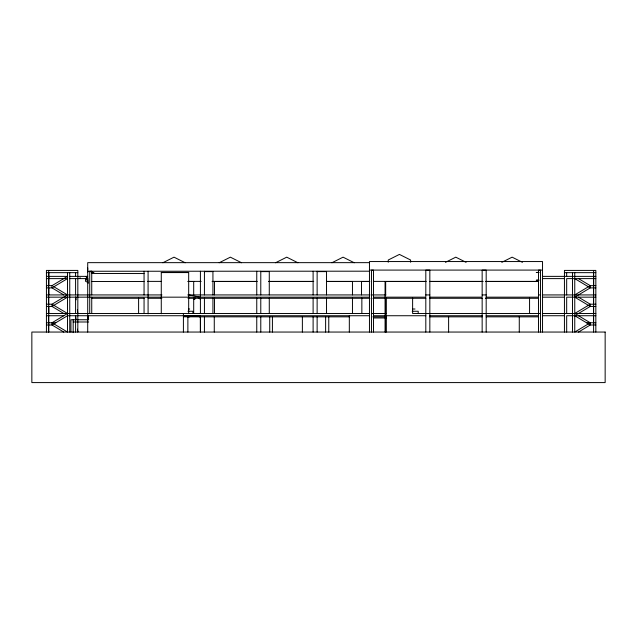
<?xml version="1.0" encoding="UTF-8"?>
<svg xmlns="http://www.w3.org/2000/svg" width="637" height="637" viewBox="0 0 637 637"><rect width="100%" height="100%" fill="white"/><g stroke="black" fill="none" stroke-linecap="round" stroke-linejoin="round"><path stroke-width="0.96" d="M593.596 325.005L593.58 315.729M593.596 278.608L593.588 285.655L593.541 272.652L593.596 278.608L593.58 276.37M48.723 272.652L48.667 285.655L48.667 270.414M48.667 304.207L48.667 272.652M593.58 294.931L593.596 287.884M593.58 313.492L593.596 306.445M89.721 313.492L89.721 271.258L91.736 271.258L91.736 272.349M48.667 278.608L48.699 276.37M183.408 315.729L200.4 315.729L200.408 332.052L200.4 316.844L183.416 316.788M46.429 285.655L52.019 285.655L67.506 276.37L46.429 276.37M67.506 297.168L52.019 306.445L46.429 306.445M63.78 332.052L52.019 325.005L52.019 322.768L67.506 313.492L52.019 304.207L46.429 304.207M574.757 294.931L590.244 285.655L595.834 285.655M574.757 313.492L590.244 304.207L595.834 304.207M578.324 315.626L590.244 322.768L574.757 332.052L574.757 272.652M578.492 332.052L590.244 325.005L595.834 325.005M162.841 262.762L174.02 257.165L185.2 262.762M219.192 262.762L230.371 257.165L241.55 262.762M275.542 262.762L286.722 257.165L297.901 262.762M331.893 262.762L343.072 257.165L354.252 262.762M445.454 262.333L455.774 257.165L466.093 262.333M501.797 262.333L512.124 257.165L522.444 262.333M77.825 278.608L80.517 277.995M85.907 276.776L87.707 276.37L69.744 276.37M369.46 262.651L87.707 262.651L87.707 332.052M369.46 270.088L542.533 270.088M369.46 271.195L87.707 271.258L87.707 272.349M204.429 271.617L212.933 271.617L212.933 294.931M260.78 271.617L269.276 271.617L269.276 294.931M317.13 271.617L326.526 271.617L326.526 294.931M91.282 272.325L93.965 272.493L91.282 272.493M538.95 272.325L536.266 272.493L538.95 272.493M161.272 272.58L188.679 272.58M46.429 272.652L77.825 272.652M564.438 272.652L595.834 272.652M91.736 273.472L144.058 273.552M542.533 276.37L595.834 276.37M46.429 278.608L67.506 278.608L52.019 287.884L46.429 287.884M69.744 278.608L87.707 278.608M542.533 278.608L564.438 278.608M595.834 278.608L566.675 278.608L566.675 294.931M87.707 280.121L86.592 280.121L86.592 276.37M538.95 280.073L536.266 280.24L538.95 280.24M147.426 281.387L161.352 281.387M188.226 281.387L201.165 281.387M212.113 281.387L256.902 281.387M268.838 281.387L313.627 281.387M326.566 281.387L369.356 281.387M373.338 281.387L426.089 281.387M430.071 281.387L482.814 281.387M485.8 281.387L538.552 281.387M91.736 281.514L144.058 281.514M187.875 281.514L193.696 281.514L193.696 294.931M212.328 281.514L257.053 281.514M268.679 281.514L313.707 281.514M326.622 281.514L352.46 281.514L352.46 294.931M369.794 281.514L361.498 281.514L361.498 294.931M425.811 281.514L385.067 281.514L385.067 332.052M429.473 281.514L482.997 281.514M485.967 281.514L538.504 281.514M595.834 287.884L590.244 287.884L574.757 297.168L590.244 306.445L595.834 306.445M46.429 294.931L161.965 294.931M187.748 294.931L369.978 294.931M371.467 294.931L385.847 294.931M425.811 294.931L429.832 294.931M482.153 294.931L486.182 294.931M538.504 294.931L540.518 294.931M542.533 294.931L595.834 294.931M46.429 297.168L369.46 297.168M373.441 297.168L425.811 297.168L425.811 270.152L429.832 270.152L429.832 332.052M429.832 297.168L482.153 297.168L482.153 270.152L486.182 270.152L486.182 332.052M486.182 297.168L538.504 297.168L538.504 270.152L540.518 270.152L540.518 332.052M542.533 297.168L564.438 297.168M595.834 297.168L566.675 297.168L566.675 313.492M91.736 298.283L144.177 298.283M148.087 298.283L161.87 298.283M187.987 298.283L369.978 298.283M372.956 298.283L425.811 298.283M429.76 298.283L482.416 298.283M485.394 298.283L538.504 298.283M193.696 299.406L194.818 299.406L194.818 297.909M188.775 309.017L189.675 309.017M413.031 309.017L414.998 309.017M187.995 311.254L192.884 311.254L192.884 313.492M412.203 311.254L418.206 311.254L418.206 313.492M46.429 313.492L369.603 313.492M371.467 313.492L385.942 313.492M540.518 313.492L412.617 313.492L412.617 298.124M542.533 313.492L595.834 313.492M46.429 315.729L63.78 315.729M369.46 315.729L67.506 315.729L52.019 325.005L46.429 325.005M373.481 315.729L425.811 315.729M429.832 315.729L482.153 315.729M486.182 315.729L538.504 315.729M542.533 315.729L564.438 315.729M595.834 315.729L566.675 315.729L566.675 332.052M187.875 316.844L189.794 316.844M199.293 316.844L349.713 316.844M372.852 316.844L385.942 316.844M429.832 316.844L482.153 316.844M486.182 316.844L538.504 316.844M373.481 317.967L386.062 317.967M88.678 319.75L70.938 319.75L70.938 332.052M73.175 321.988L88.678 321.988M46.429 322.768L55.753 322.768M586.51 322.768L595.834 322.768M188.679 294.931L200.408 297.168M87.707 282.358L85.469 281.236L85.469 278.608M578.492 278.608L590.244 285.655L590.244 287.884L574.757 278.608M578.492 297.168L590.244 304.207L590.244 306.445L574.757 315.729L590.244 325.005L590.244 322.768M53.651 286.626L67.506 294.931L52.019 304.207L52.019 306.445L63.78 313.492M63.78 294.931L52.019 287.884L52.019 285.655M52.019 322.768L67.506 332.052L67.506 272.652M198.728 297.726L200.408 299.406M88.248 283.306L87.707 277.979M76.114 319.567L75.588 315.729L75.588 332.052M77.427 329.17L77.825 332.052L77.825 270.414L46.429 270.414L46.429 332.052M87.707 315.729L88.185 319.567M75.827 296.882L76.177 299.812M77.356 309.582L77.825 313.492M87.954 315.729L88.264 318.611M87.699 267.898L87.707 270.128M593.58 297.168L593.596 304.207M595.834 332.052L595.834 270.414L564.438 270.414L564.438 332.052M593.596 270.414L593.596 332.052M572.52 272.652L572.52 332.052M566.675 272.652L566.675 276.37M542.533 332.052L542.533 261.552L369.46 261.552L369.46 332.052M538.504 297.861L538.504 332.052M529.562 298.124L529.562 313.492M519.274 316.685L519.274 332.052M482.153 298.124L482.153 332.052M448.615 316.685L448.615 332.052M425.811 297.861L425.811 332.052M410.602 262.237L410.602 260.007L399.423 254.41L388.244 260.007L388.244 262.237M386.181 298.283L386.181 332.052M385.68 281.514L385.68 295.441M385.68 297.391L385.68 314.129M385.68 315.729L385.68 332.052M373.481 332.052L373.481 270.152L371.467 270.152L371.467 332.052M361.856 298.124L361.856 313.492M352.46 298.124L352.46 313.492M349.323 315.729L349.323 332.052M328.764 316.685L328.764 332.052M326.526 298.124L326.526 313.492M325.626 316.685L325.626 332.052M317.13 271.258L317.13 294.931M317.13 298.124L317.13 313.492M317.13 316.685L317.13 332.052M313.109 271.258L313.109 294.931M313.109 298.124L313.109 313.492M313.109 316.685L313.109 332.052M302.376 316.685L302.376 332.052M272.413 316.685L272.413 332.052M269.73 316.685L269.73 332.052M269.276 298.124L269.276 313.492M260.78 271.258L260.78 294.931M260.78 298.124L260.78 313.492M260.78 316.685L260.78 332.052M256.759 271.258L256.759 294.931M256.759 298.124L256.759 313.492M256.759 316.685L256.759 332.052M214.494 281.514L214.494 294.931M214.494 298.124L214.494 313.492M214.271 316.685L214.271 332.052M212.933 298.124L212.933 313.492M204.429 271.258L204.429 294.931M204.429 298.124L204.429 313.492M204.429 316.685L204.429 332.052M200.408 271.258L200.408 313.492M193.696 297.909L193.696 313.492M188.679 313.492L188.679 272.405L161.272 272.405L161.272 313.77M187.875 316.685L187.875 332.052M183.408 313.492L183.408 332.052M148.087 271.258L148.087 313.858M144.058 271.258L144.058 294.931M144.058 298.124L144.058 313.492M138.603 298.124L138.603 313.492M91.736 271.258L91.736 294.931M91.736 297.168L91.736 313.492M75.588 272.652L75.588 276.37M75.588 278.608L75.588 294.931M75.588 297.168L75.588 313.492M73.175 319.75L73.175 332.649M69.744 272.652L69.744 332.052M48.667 297.168L48.667 332.052L48.667 315.729M605.15 332.052L31.85 332.052L31.85 382.59L605.15 382.59L605.15 332.052M48.699 294.931L48.667 287.884L48.691 294.931M48.699 313.492L48.667 306.445L48.691 313.492"/></g></svg>
